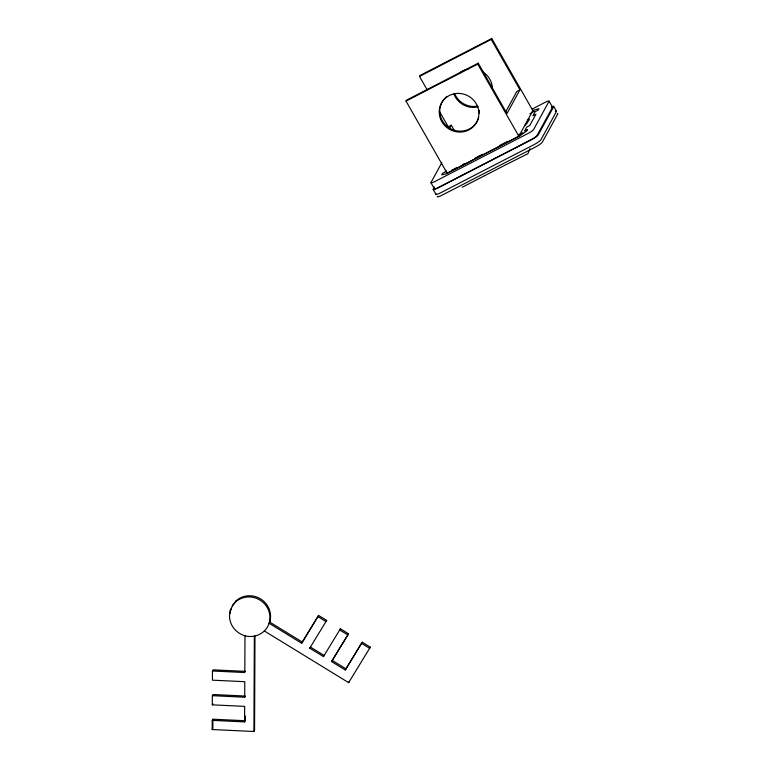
<?xml version="1.0" encoding="UTF-8"?>
<svg xmlns="http://www.w3.org/2000/svg" width="770" height="770" viewBox="0 0 770 770"><rect width="100%" height="100%" fill="white"/><g stroke="black" fill="none" stroke-linecap="round" stroke-linejoin="round"><path stroke-width="1.16" d="M254.986 636.164L254.552 730.335L253.908 731.5L212.202 729.537L212.241 720.383L212.886 719.209L245.226 720.73L245.245 715.956M212.241 720.383L244.581 721.904L244.658 706.379L212.318 704.848L212.356 695.695L213.001 694.521L245.341 696.051L244.696 697.216L212.356 695.695M245.457 671.363L213.117 669.842L212.472 671.007L212.433 680.17L244.773 681.691L244.696 697.216M212.886 719.209L212.847 728.362L212.202 729.537M244.985 635.702L244.812 672.537L212.472 671.007M253.908 731.5L254.35 636.145M529.972 148.495L527.902 153.731L506.804 164.27M230.211 610.687L232.896 604.835L236.14 600.889M317.943 616.626L326.028 621.582L326.673 620.408L318.578 615.451L301.638 643.229L269.086 623.276L269.943 621.611M406.002 101.091L406.502 100.158L478.228 63.169L506.958 113.556L519.952 89.811L491.222 39.434L491.732 38.5L532.869 110.639L518.855 136.242L447.139 173.221L406.002 101.091L477.718 64.102L478.228 63.169M427.129 89.782L419.506 76.413L420.016 75.489L491.732 38.5M449.603 128.311L451.307 125.212L454.262 130.399M441.865 162.643L431.017 182.461A5.611 0.905 -29.7 0 0 435.04 181.431L527.951 133.518A5.611 0.905 -29.7 0 0 533.581 129.562L549 101.399A5.611 0.905 -29.7 0 0 544.968 102.429L532.157 109.042M434.376 187.004L433.231 189.093A7.007 1.126 -29.7 0 0 438.265 187.813L531.175 139.89A7.007 1.126 -29.7 0 0 538.211 134.952L553.63 106.789A7.007 1.126 -29.7 0 0 551.484 106.761M445.984 170.151L444.877 172.162L442.471 173.404L441.662 174.867L446.09 173.895L519.702 135.934L526.738 130.996L527.537 129.533L524.514 131.093L526.719 127.069L529.741 125.51L535.949 114.172L532.927 115.731L535.131 111.708L538.143 110.148L538.952 108.686L533.312 110.283M230.432 610.187L231.067 609.012M235.158 602.477L235.793 601.303M505.582 112.035L516.891 91.389L519.952 89.811M212.318 704.848L212.953 703.684M244.581 721.904L245.226 720.73M301.638 643.229L318.578 615.451M309.733 648.186L310.377 647.021L324.103 655.434L323.458 656.598L309.733 648.186L326.673 620.408M347.847 634.952L348.492 633.787L340.398 628.821L339.753 629.995L347.847 634.952L331.552 661.565L345.278 669.977L362.218 642.199L370.312 647.156L369.667 648.33L361.573 643.364M331.552 661.565L348.492 633.787M345.278 669.977L362.218 642.199M264.36 630.986L348.646 682.644L349.291 681.469M323.458 656.598L340.398 628.821M348.646 682.644L370.312 647.156M484.08 175.984L462.26 187.235M506.352 164.501L484.532 175.752M232.261 606L235.495 602.053A20.521 19.596 28.7 0 1 259.971 600.071A20.521 19.596 28.7 0 1 269.202 622.747C266.536 633.2 254.427 638.85 244.427 635.606A20.626 19.693 28.7 0 1 230.22 610.687M446.735 171.797L446.167 172.827M524.726 125.433L526.728 123.71L529.577 119.1L527.412 119.841M518.951 134.558L522.782 132.95L518.383 135.587M419.506 76.413L491.222 39.434M451.307 125.212L448.236 126.8L439.439 111.371M451.769 170.17L457.062 167.446M462.347 164.713L464.464 163.625M475.042 158.168L482.444 154.347M499.374 145.617L507.834 141.256M532.253 111.698L534.264 111.188L529.856 113.835M269.731 622.102L302.283 642.055M332.197 660.39L345.923 668.803M553.688 106.424L556.431 111.236M549.039 101.111L552.465 107.117M477.718 64.102L518.855 136.242M430.969 182.75L434.396 188.766M433.183 189.459L435.926 194.271M478.68 117.675A20.03 19.125 28.7 0 1 448.737 127.599A20.03 19.125 28.7 0 1 447.024 96.366M479.238 110.177A20.03 19.125 28.7 0 1 479.373 113.421M477.689 106.116A20.03 19.125 28.7 0 1 454.849 94.075M478.266 106.799A20.03 19.125 28.7 0 1 453.925 93.969M459.17 73.314A20.03 19.125 28.7 0 1 467.939 69.108M482.925 71.995A20.03 19.125 28.7 0 1 492.386 88.579M555.314 111.217A7.007 1.126 -29.7 0 1 556.373 111.602L540.954 139.765A7.007 1.126 -29.7 0 1 533.918 144.702L441.008 192.615A7.007 1.126 -29.7 0 1 435.974 193.905M434.444 188.467A5.611 0.905 -29.7 0 0 438.467 187.447L531.377 139.524A5.611 0.905 -29.7 0 0 537.008 135.578L552.427 107.415A5.611 0.905 -29.7 0 0 551.58 107.107M437.35 196.302A7.007 1.126 -29.7 0 0 442.384 195.022L535.294 147.109A7.007 1.126 -29.7 0 0 542.33 142.171L557.74 114.008A7.007 1.126 -29.7 0 0 557.432 113.508M230.182 613.575A20.626 19.693 28.7 0 1 230.856 609.513M236.092 600.831A20.521 19.596 28.7 0 1 260.606 598.906A20.521 19.596 28.7 0 1 269.846 621.573M440.681 119.321A20.03 19.125 28.7 0 0 474.695 125.212A20.03 19.125 28.7 0 0 461.779 93.709A20.03 19.125 28.7 0 0 440.681 119.321"/></g></svg>
